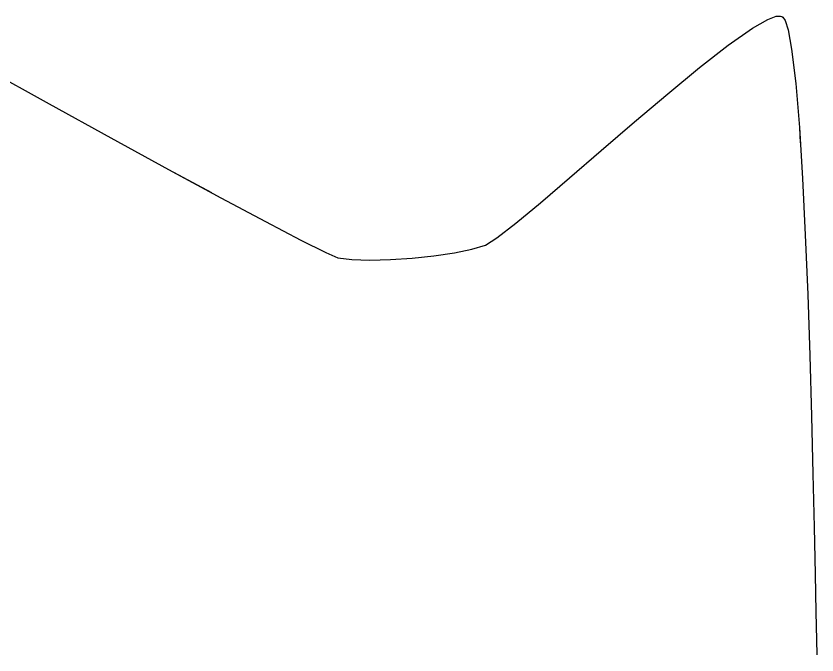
# Model space of a CAD drawing. Header units: metres. Extents: x 708868 to 711043, y 5411316 to 5413138.
# Drawn here: x 709845.91 to 709879.64, y 5411712.41 to 5411739.33 of the extents above; entities that cross this region are included whole.
import ezdxf

# ---------------------------------------------------------------- set-up
doc = ezdxf.new("R2010")
doc.units = ezdxf.units.M
for name, color, linetype in [('Rionegro 2010_Contours', 7, 'Continuous'), ('Rionegro 2014_Contours', 7, 'Continuous'), ('Rionegro 2018_Contours', 7, 'Continuous')]:
    doc.layers.add(name, color=color, linetype=linetype)

msp = doc.modelspace()

# ---------------------------------------------------------------- linework, layer by layer
at = {"layer": 'Rionegro 2010_Contours'}
for points in [[(709868.905, 5411732.248, 243), (709869.211, 5411732.51, 243), (709870.554, 5411733.67, 243), (709871.957, 5411734.876, 243), (709873.357, 5411736.061, 243), (709874.694, 5411737.158, 243), (709875.905, 5411738.099, 243), (709876.928, 5411738.818, 243), (709877.569, 5411739.187, 243), (709877.927, 5411739.321, 243), (709878.098, 5411739.334, 243), (709878.163, 5411739.316, 243), (709878.208, 5411739.283, 243), (709878.295, 5411739.141, 243), (709878.42, 5411738.752, 243), (709878.573, 5411737.932, 243), (709878.745, 5411736.484, 243), (709878.898, 5411734.643, 243), (709879.032, 5411732.493, 243), (709879.148, 5411730.118, 243), (709879.249, 5411727.602, 243), (709879.335, 5411725.028, 243), (709879.408, 5411722.479, 243), (709879.468, 5411720.04, 243), (709879.519, 5411717.794, 243), (709879.56, 5411715.824, 243), (709879.593, 5411714.215, 243), (709879.619, 5411713.05, 243), (709879.64, 5411712.413, 243)], [(709844.606, 5411737.122, 243), (709847.301, 5411735.632, 243), (709849.901, 5411734.201, 243), (709852.334, 5411732.87, 243), (709854.136, 5411731.892, 243)]]:
    msp.add_polyline3d(points, dxfattribs=at)
at = {"layer": 'Rionegro 2014_Contours'}
for points in [[(709844.606, 5411737.122, 243), (709847.301, 5411735.632, 243), (709849.901, 5411734.201, 243), (709852.334, 5411732.87, 243), (709854.527, 5411731.68, 243), (709856.409, 5411730.672, 243), (709857.907, 5411729.887, 243), (709858.951, 5411729.367, 243), (709859.467, 5411729.152, 243), (709860.056, 5411729.077, 243), (709860.811, 5411729.052, 243), (709861.676, 5411729.073, 243), (709862.595, 5411729.134, 243), (709863.511, 5411729.231, 243), (709864.368, 5411729.358, 243), (709865.109, 5411729.51, 243), (709865.678, 5411729.683, 243), (709866.162, 5411729.983, 243), (709866.953, 5411730.6, 243), (709867.99, 5411731.464, 243), (709869.211, 5411732.51, 243), (709870.554, 5411733.67, 243), (709871.957, 5411734.876, 243), (709873.357, 5411736.061, 243), (709874.694, 5411737.158, 243), (709875.905, 5411738.099, 243), (709876.928, 5411738.818, 243), (709877.569, 5411739.187, 243), (709877.927, 5411739.321, 243), (709878.098, 5411739.334, 243), (709878.163, 5411739.316, 243), (709878.208, 5411739.283, 243), (709878.295, 5411739.141, 243), (709878.42, 5411738.752, 243), (709878.573, 5411737.932, 243), (709878.745, 5411736.484, 243), (709878.898, 5411734.643, 243), (709878.939, 5411733.986, 243)], [(709879.613, 5411713.33, 243), (709879.619, 5411713.05, 243), (709879.64, 5411712.413, 243)]]:
    msp.add_polyline3d(points, dxfattribs=at)
at = {"layer": 'Rionegro 2018_Contours'}
for points in [[(709844.606, 5411737.122, 243), (709847.301, 5411735.632, 243), (709849.901, 5411734.201, 243), (709852.334, 5411732.87, 243), (709854.527, 5411731.68, 243), (709856.409, 5411730.672, 243), (709857.907, 5411729.887, 243), (709858.951, 5411729.367, 243), (709859.467, 5411729.152, 243), (709860.056, 5411729.077, 243), (709860.811, 5411729.052, 243), (709861.676, 5411729.073, 243), (709862.595, 5411729.134, 243), (709863.511, 5411729.231, 243), (709864.368, 5411729.358, 243), (709865.109, 5411729.51, 243), (709865.678, 5411729.683, 243), (709866.162, 5411729.983, 243), (709866.953, 5411730.6, 243), (709867.99, 5411731.464, 243), (709869.211, 5411732.51, 243), (709870.554, 5411733.67, 243), (709871.957, 5411734.876, 243), (709873.357, 5411736.061, 243), (709874.694, 5411737.158, 243), (709875.905, 5411738.099, 243), (709876.928, 5411738.818, 243), (709877.569, 5411739.187, 243), (709877.927, 5411739.321, 243), (709878.098, 5411739.334, 243), (709878.163, 5411739.316, 243), (709878.208, 5411739.283, 243), (709878.295, 5411739.141, 243), (709878.42, 5411738.752, 243), (709878.573, 5411737.932, 243), (709878.745, 5411736.484, 243), (709878.898, 5411734.643, 243), (709878.939, 5411733.986, 243)], [(709879.613, 5411713.33, 243), (709879.619, 5411713.05, 243), (709879.64, 5411712.413, 243)]]:
    msp.add_polyline3d(points, dxfattribs=at)

doc.saveas('drawing.dxf')
